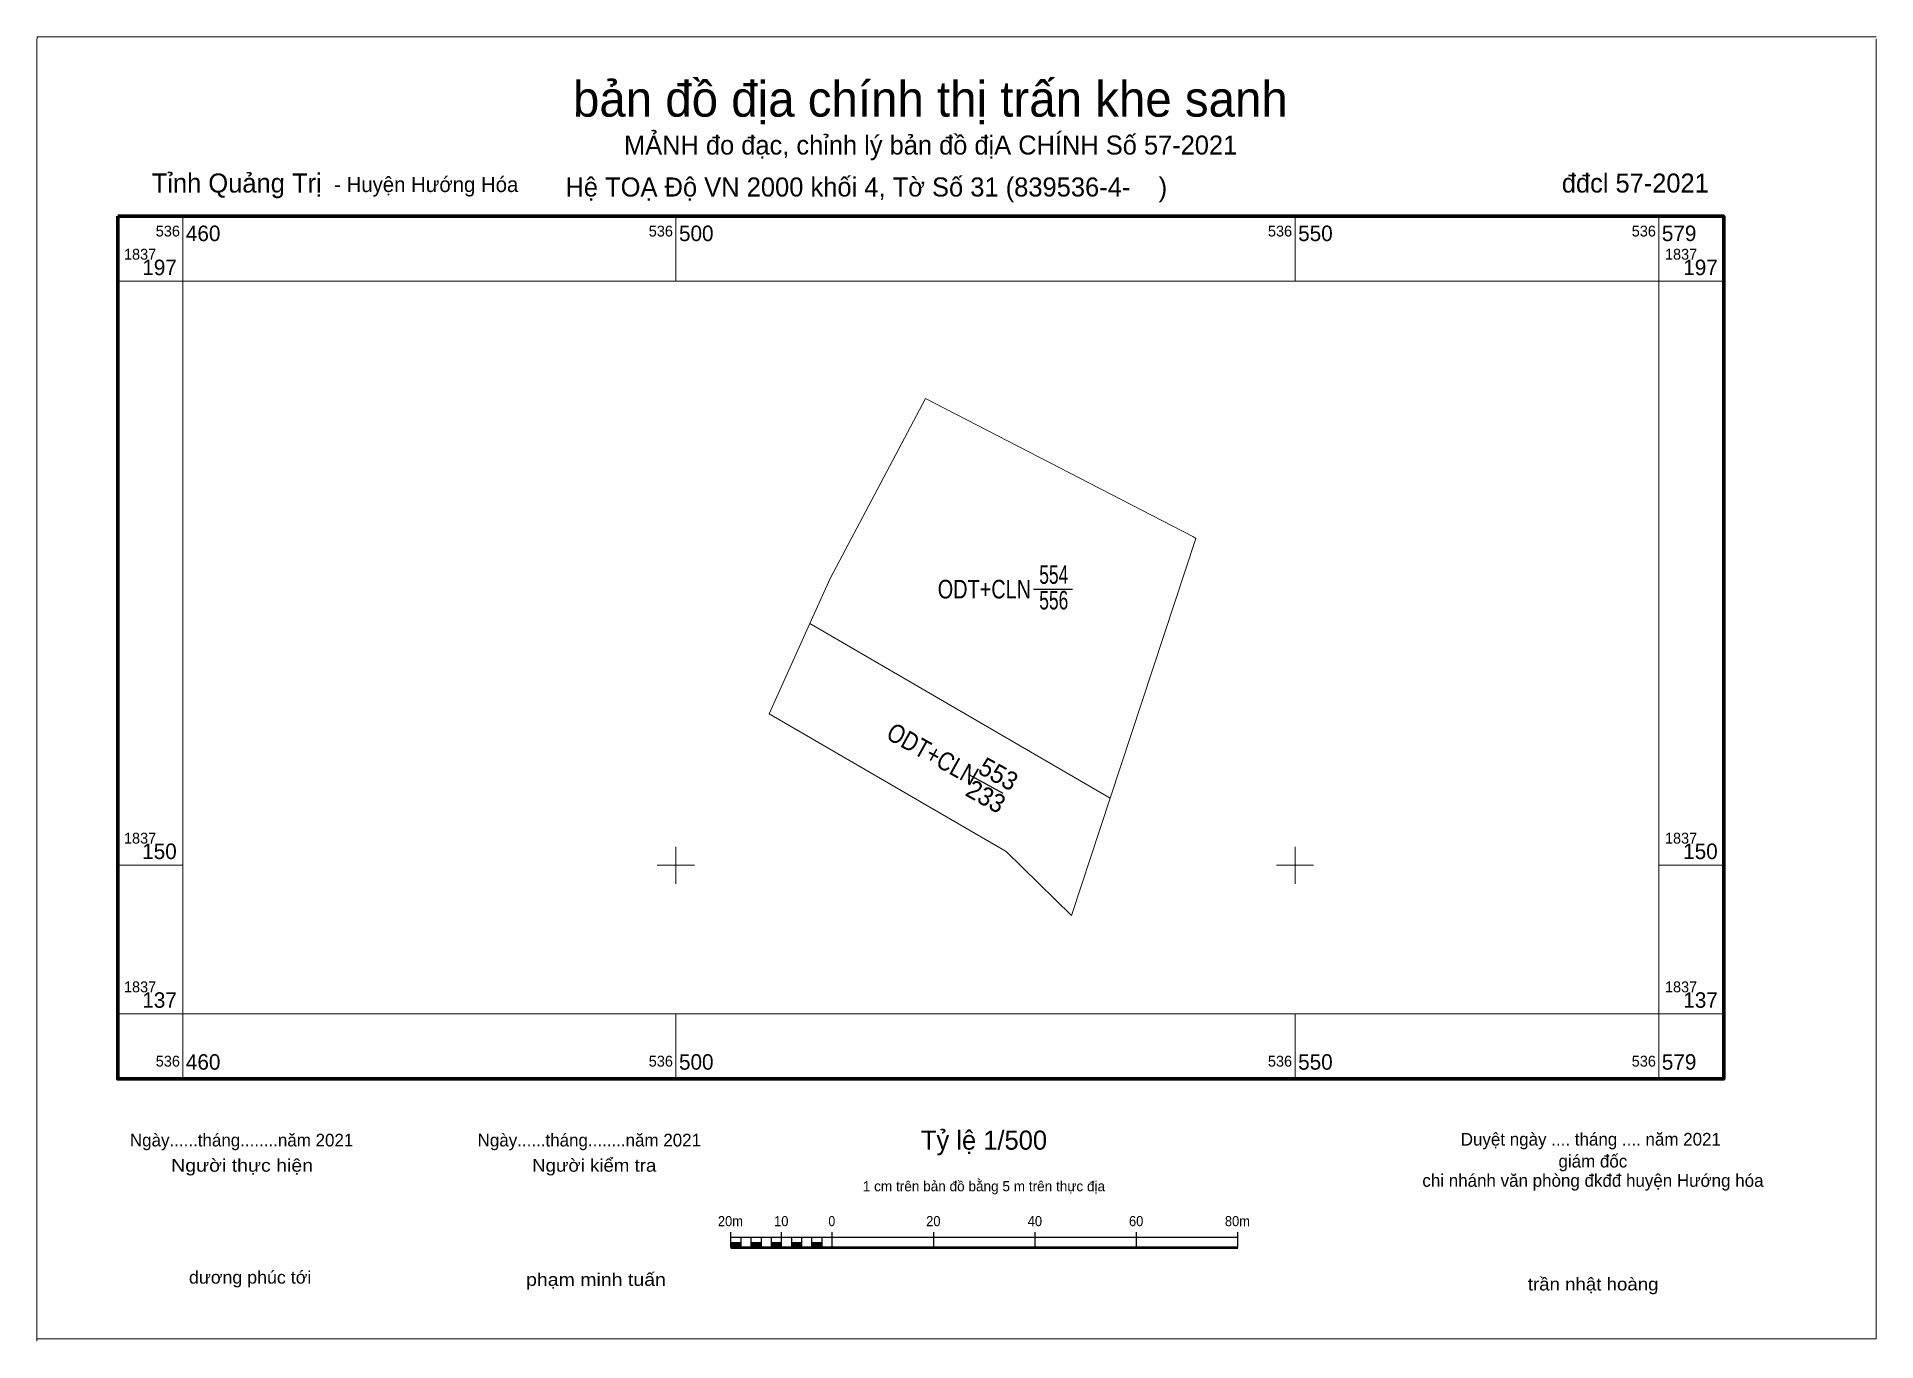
# Model space of a CAD drawing. Header units: metres. Extents: x 536448 to 536597, y 1837112 to 1837217.
import ezdxf
from ezdxf.enums import TextEntityAlignment as Align

# ---------------------------------------------------------------- set-up
doc = ezdxf.new("R2010")
doc.units = ezdxf.units.M
doc.header["$LTSCALE"] = 0.41
for name, color, linetype, lineweight in [('10', 7, 'Continuous', 13), ('13', 7, 'Continuous', 25), ('2', 7, 'Continuous', 25), ('63', 7, 'Continuous', 13)]:
    doc.layers.add(name, color=color, linetype=linetype, lineweight=lineweight)

msp = doc.modelspace()

# ---------------------------------------------------------------- hatches: boundary and pattern name
at = {"layer": '2'}
for points in [[(536504.44, 1837119.13), (536505.26, 1837119.13), (536505.26, 1837119.54), (536504.44, 1837119.54)], [(536506.08, 1837119.13), (536506.9, 1837119.13), (536506.9, 1837119.54), (536506.08, 1837119.54)], [(536507.72, 1837119.13), (536508.54, 1837119.13), (536508.54, 1837119.54), (536507.72, 1837119.54)], [(536509.36, 1837119.13), (536510.18, 1837119.13), (536510.18, 1837119.54), (536509.36, 1837119.54)], [(536510.99, 1837119.13), (536511.81, 1837119.13), (536511.81, 1837119.54), (536510.99, 1837119.54)]]:
    msp.add_hatch(color=256, dxfattribs=at).paths.add_polyline_path(points)

# ---------------------------------------------------------------- linework, layer by layer
at = {"layer": '10'}
msp.add_line((536510.82, 1837169.52), (536535.07, 1837155.43), dxfattribs=at)
msp.add_lwpolyline([(536541.99, 1837176.4), (536541.74, 1837176.56), (536520.15, 1837187.7), (536512.46, 1837173.15), (536510.82, 1837169.52), (536507.52, 1837162.23), (536526.66, 1837151.12), (536531.94, 1837145.93), (536535.07, 1837155.43)], close=True, dxfattribs=at)
at = {"layer": '13'}
for p, q in [((536528.87, 1837172.29), (536532.02, 1837172.29)), ((536523.66, 1837157.34), (536526.41, 1837155.81))]:
    msp.add_line(p, q, dxfattribs=at)
at = {"layer": '2', "lineweight": 13}
msp.add_line((536448.43, 1837216.91), (536596.93, 1837216.91), dxfattribs=at)
at = {"layer": '2'}
for p, q in [((536504.44, 1837119.13), (536504.44, 1837120.36)), ((536504.44, 1837119.95), (536545.39, 1837119.95)), ((536505.26, 1837119.13), (536505.26, 1837119.95)), ((536506.08, 1837119.13), (536506.08, 1837119.95)), ((536506.9, 1837119.13), (536506.9, 1837119.95)), ((536507.72, 1837119.13), (536507.72, 1837119.95)), ((536508.54, 1837119.13), (536508.54, 1837120.36)), ((536509.36, 1837119.13), (536509.36, 1837119.95)), ((536510.18, 1837119.13), (536510.18, 1837119.95)), ((536510.99, 1837119.13), (536510.99, 1837119.95)), ((536511.81, 1837119.13), (536511.81, 1837119.95)), ((536512.63, 1837119.13), (536512.63, 1837120.36)), ((536520.82, 1837119.13), (536520.82, 1837120.36)), ((536529.01, 1837119.13), (536529.01, 1837120.36)), ((536537.2, 1837119.13), (536537.2, 1837120.36)), ((536545.39, 1837119.13), (536545.39, 1837120.36))]:
    msp.add_line(p, q, dxfattribs=at)
at = {"layer": '2', "lineweight": 53}
msp.add_line((536504.44, 1837119.13), (536545.39, 1837119.13), dxfattribs=at)
at = {"layer": '2', "lineweight": 13}
for points in [[(536448.39, 1837111.56), (536448.39, 1837216.56), (536448.43, 1837216.91)], [(536596.93, 1837216.75), (536596.93, 1837111.75), (536448.43, 1837111.75)]]:
    msp.add_lwpolyline(points, dxfattribs=at)
for points in [[(536504.44, 1837119.13), (536505.26, 1837119.13), (536505.26, 1837119.54), (536504.44, 1837119.54)], [(536506.08, 1837119.13), (536506.9, 1837119.13), (536506.9, 1837119.54), (536506.08, 1837119.54)], [(536507.72, 1837119.13), (536508.54, 1837119.13), (536508.54, 1837119.54), (536507.72, 1837119.54)], [(536509.36, 1837119.13), (536510.18, 1837119.13), (536510.18, 1837119.54), (536509.36, 1837119.54)], [(536510.99, 1837119.13), (536511.81, 1837119.13), (536511.81, 1837119.54), (536510.99, 1837119.54)]]:
    msp.add_lwpolyline(points, close=True, dxfattribs=at)
at = {"layer": '63'}
for p, q in [((536460.18, 1837197.16), (536460.18, 1837202.41)), ((536500, 1837197.16), (536500, 1837202.41)), ((536550, 1837197.16), (536550, 1837202.41)), ((536579.37, 1837197.16), (536579.37, 1837202.41)), ((536460.18, 1837197.16), (536454.93, 1837197.16)), ((536579.37, 1837197.16), (536584.62, 1837197.16)), ((536500, 1837148.5), (536500, 1837151.5)), ((536550, 1837148.5), (536550, 1837151.5)), ((536460.18, 1837150), (536454.93, 1837150)), ((536498.5, 1837150), (536501.5, 1837150)), ((536548.5, 1837150), (536551.5, 1837150)), ((536579.37, 1837150), (536584.62, 1837150)), ((536460.18, 1837137.99), (536454.93, 1837137.99)), ((536460.18, 1837137.99), (536460.18, 1837132.74)), ((536500, 1837137.99), (536500, 1837132.74)), ((536550, 1837137.99), (536550, 1837132.74)), ((536579.37, 1837137.99), (536579.37, 1837132.74)), ((536579.37, 1837137.99), (536584.62, 1837137.99))]:
    msp.add_line(p, q, dxfattribs=at)
at = {"layer": '63', "lineweight": 70}
msp.add_lwpolyline([(536454.93, 1837202.41), (536584.62, 1837202.41), (536584.62, 1837132.74), (536454.93, 1837132.74)], close=True, dxfattribs=at)
at = {"layer": '63'}
msp.add_lwpolyline([(536460.18, 1837197.16), (536579.37, 1837197.16), (536579.37, 1837137.99), (536460.18, 1837137.99)], close=True, dxfattribs=at)

# ---------------------------------------------------------------- texts
at = {"layer": '13', "width": 0.7}
for s, p in [('554', (536530.515, 1837172.73)), ('556', (536530.515, 1837170.66))]:
    msp.add_text(s, height=1.5, dxfattribs=at).set_placement(p, align=Align.CENTER)
at = {"layer": '13', "width": 0.8}
msp.add_text('ODT+CLN', height=1.5, dxfattribs=at).set_placement((536528.68, 1837171.55), align=Align.RIGHT)
at = {"layer": '13', "width": 0.85}
msp.add_text('ODT+CLN', height=1.5, rotation=330.87, dxfattribs=at).set_placement((536523.87, 1837156.382), align=Align.RIGHT)
at = {"layer": '13', "width": 0.95}
for s, p in [('553', (536525.68, 1837156.715)), ('233', (536524.67, 1837154.905))]:
    msp.add_text(s, height=1.5, rotation=330.87, dxfattribs=at).set_placement(p, align=Align.CENTER)
at = {"layer": '2'}
for s, height, p in [('bản đồ địa chính thị trấn khe sanh', 2.865, (536520.55, 1837210.46)), ('MẢNH đo đạc, chỉnh lý bản đồ địA CHÍNH Số 57-2021', 1.535, (536520.57, 1837207.4)), ('Hệ TOẠ Độ VN 2000 khối 4, Tờ Số 31 (839536-4-    )    ', 1.539, (536516.52, 1837204.01)), ('Ngày......tháng........năm 2021', 1.024, (536464.93, 1837127.29)), ('Ngày......tháng........năm 2021', 1.024, (536493.01, 1837127.29)), ('Tỷ lệ 1/500', 1.54, (536524.88, 1837127.03)), ('Duyệt ngày .... tháng .... năm 2021', 1.024, (536573.885, 1837127.36)), ('giám đốc', 1.024, (536574.05, 1837125.59)), ('chi nhánh văn phòng đkđđ huyện Hướng hóa', 1.024, (536574.055, 1837124.03)), ('1 cm trên bản đồ bằng 5 m trên thực địa', 0.82, (536524.875, 1837123.67))]:
    msp.add_text(s, height=height, dxfattribs=at).set_placement(p, align=Align.CENTER)
for s, height, p in [('Tỉnh Quảng Trị ', 1.539, (536457.67, 1837204.33)), ('- Huyện Hướng Hóa', 1.228, (536472.41, 1837204.37))]:
    msp.add_text(s, height=height, dxfattribs=at).set_placement(p)
msp.add_text(' đđcl 57-2021', height=1.535, dxfattribs=at).set_placement((536583.41, 1837204.33), align=Align.RIGHT)
for s, height, width, p in [('Người kiểm tra', 1.024, 1.1, (536493.405, 1837125.25)), ('Người thực hiện', 1.024, 1.15, (536464.97, 1837125.25)), ('20m', 0.8188, 0.95, (536504.405, 1837120.85)), ('10', 0.8188, 0.95, (536508.51, 1837120.85)), ('0', 0.819, 0.9, (536512.59, 1837120.85)), ('20', 0.8188, 0.95, (536520.79, 1837120.85)), ('40', 0.8188, 0.95, (536528.99, 1837120.85)), ('60', 0.8188, 0.95, (536537.17, 1837120.85)), ('80m', 0.8188, 0.95, (536545.345, 1837120.85)), ('dương phúc tới', 1.024, 1.05, (536465.62, 1837116.21)), ('phạm minh tuấn', 1.024, 1.15, (536493.545, 1837116.03)), ('trần nhật hoàng', 1.024, 1.1, (536574.07, 1837115.66))]:
    msp.add_text(s, height=height, dxfattribs=dict(at, width=width)).set_placement(p, align=Align.CENTER)
at = {"layer": '63'}
for s, height, p in [('536', 0.875, (536459.95, 1837200.78)), ('536', 0.875, (536499.76, 1837200.78)), ('536', 0.875, (536549.76, 1837200.78)), ('536', 0.875, (536579.14, 1837200.78)), ('197', 1.25, (536459.7, 1837197.66)), ('197', 1.25, (536584.14, 1837197.66)), ('150', 1.25, (536459.69, 1837150.5)), ('150', 1.25, (536584.13, 1837150.5)), ('137', 1.25, (536459.7, 1837138.49)), ('137', 1.25, (536584.14, 1837138.49)), ('536', 0.875, (536459.95, 1837133.74)), ('536', 0.875, (536499.76, 1837133.74)), ('536', 0.875, (536549.76, 1837133.74)), ('536', 0.875, (536579.14, 1837133.74))]:
    msp.add_text(s, height=height, dxfattribs=at).set_placement(p, align=Align.RIGHT)
for s, height, p in [('460', 1.25, (536460.43, 1837200.41)), ('500', 1.25, (536500.25, 1837200.41)), ('550', 1.25, (536550.25, 1837200.41)), ('579', 1.25, (536579.62, 1837200.41)), ('1837', 0.875, (536455.43, 1837198.91)), ('1837', 0.875, (536579.87, 1837198.91)), ('1837', 0.875, (536455.43, 1837151.75)), ('1837', 0.875, (536579.87, 1837151.75)), ('1837', 0.875, (536455.43, 1837139.74)), ('1837', 0.875, (536579.87, 1837139.74)), ('460', 1.25, (536460.43, 1837133.49)), ('500', 1.25, (536500.25, 1837133.49)), ('550', 1.25, (536550.25, 1837133.49)), ('579', 1.25, (536579.62, 1837133.49))]:
    msp.add_text(s, height=height, dxfattribs=at).set_placement(p)

doc.saveas('drawing.dxf')
